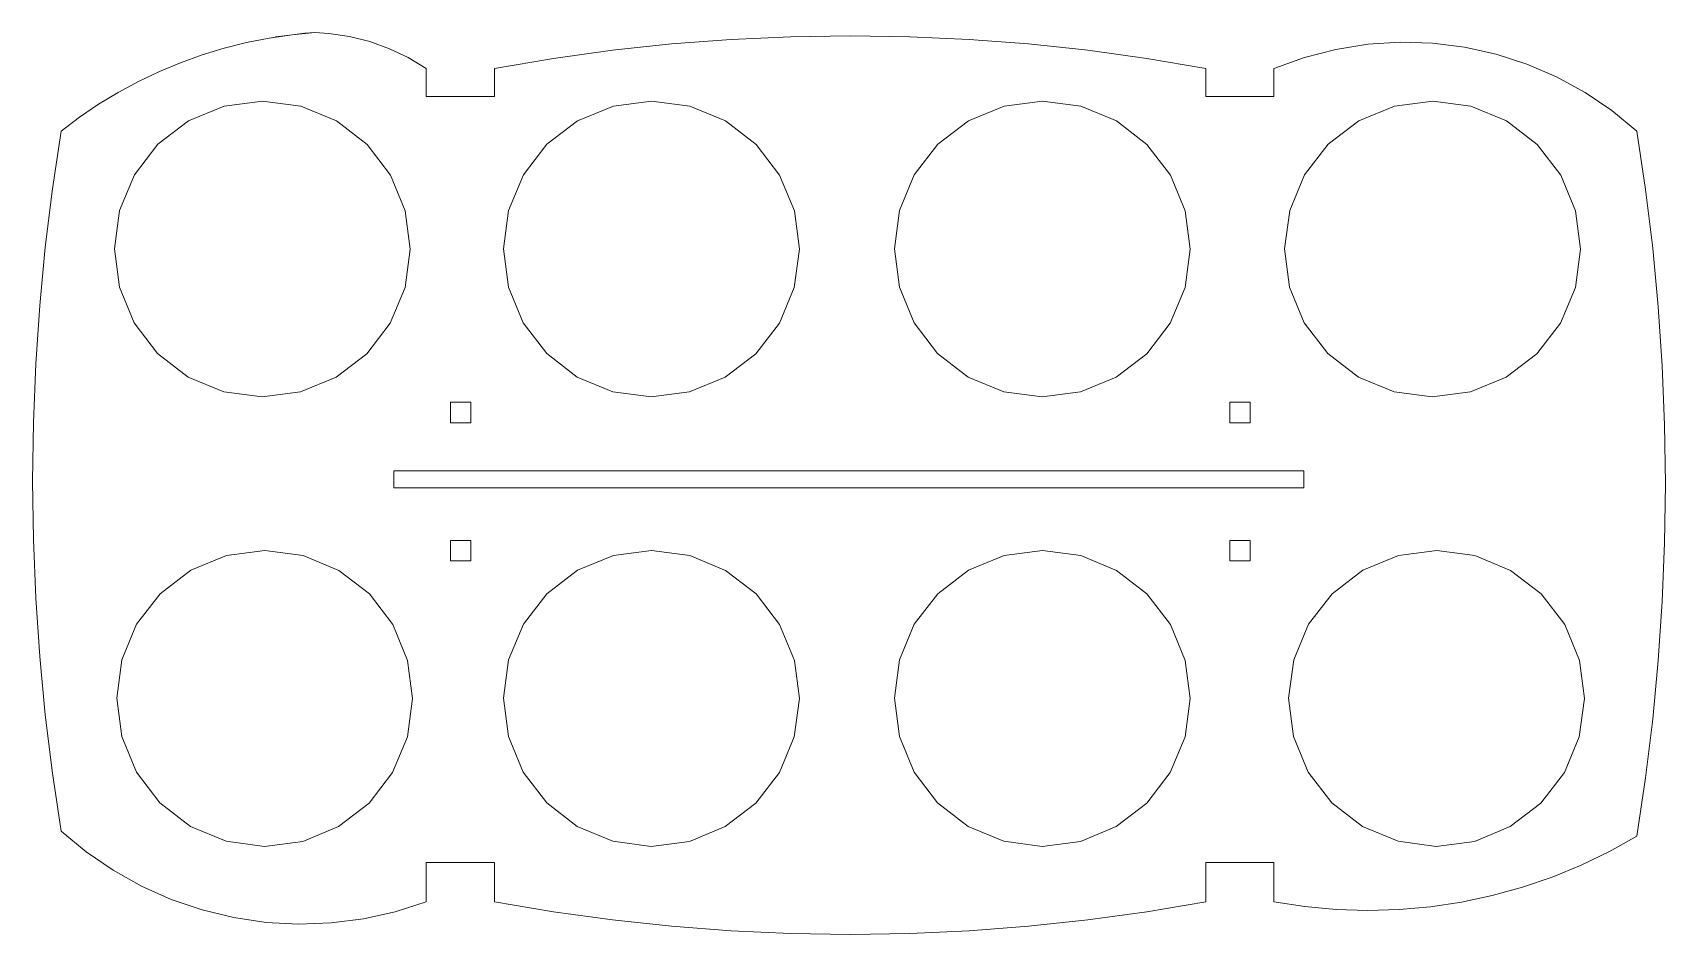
# Model space of a CAD drawing. Header units: centimetres. Extents: x -10.5 to 36.3, y -14.8 to 16.4.
# Drawn here: x -10.49 to 12.47, y 3.51 to 16.19 of the extents above; entities that cross this region are included whole.
import ezdxf

# ---------------------------------------------------------------- set-up
doc = ezdxf.new("R2010")
doc.units = ezdxf.units.CM
doc.header["$MEASUREMENT"] = 0
doc.layers.add('Layer 1', color=7, linetype='Continuous')

msp = doc.modelspace()

# ---------------------------------------------------------------- linework, layer by layer
at = {"layer": 'Layer 1', "lineweight": 15}
for points, knots in [([(-7.16365, 16.11057), (-7.16365, 16.11057), (-7.48129, 16.04774), (-7.48129, 16.04774), (-7.48129, 16.04774), (-7.48129, 16.04774), (-7.79547, 15.9692), (-7.79547, 15.9692), (-7.79547, 15.9692), (-7.79547, 15.9692), (-8.10528, 15.87508), (-8.10528, 15.87508), (-8.10528, 15.87508), (-8.10528, 15.87508), (-8.41008, 15.76566), (-8.41008, 15.76566), (-8.41008, 15.76566), (-8.41008, 15.76566), (-8.70899, 15.64122), (-8.70899, 15.64122), (-8.70899, 15.64122), (-8.70899, 15.64122), (-9.00127, 15.50202), (-9.00127, 15.50202), (-9.00127, 15.50202), (-9.00127, 15.50202), (-9.28638, 15.34839), (-9.28638, 15.34839), (-9.28638, 15.34839), (-9.28638, 15.34839), (-9.56338, 15.18083), (-9.56338, 15.18083), (-9.56338, 15.18083), (-9.56338, 15.18083), (-9.83181, 14.99959), (-9.83181, 14.99959), (-9.83181, 14.99959), (-9.83181, 14.99959), (-10.09075, 14.80518), (-10.09075, 14.80518)], [0, 0, 0, 0, 0.09090909, 0.09090909, 0.09090909, 0.09090909, 0.18181818, 0.18181818, 0.18181818, 0.18181818, 0.27272727, 0.27272727, 0.27272727, 0.27272727, 0.36363636, 0.36363636, 0.36363636, 0.36363636, 0.45454545, 0.45454545, 0.45454545, 0.45454545, 0.54545455, 0.54545455, 0.54545455, 0.54545455, 0.63636364, 0.63636364, 0.63636364, 0.63636364, 0.72727273, 0.72727273, 0.72727273, 0.72727273, 0.81818182, 0.81818182, 0.81818182, 0.81818182, 1, 1, 1, 1]), ([(-5.47405, 15.96285), (-5.47405, 15.96285), (-5.7513, 16.06207), (-5.7513, 16.06207), (-5.7513, 16.06207), (-5.7513, 16.06207), (-6.03684, 16.13414), (-6.03684, 16.13414), (-6.03684, 16.13414), (-6.03684, 16.13414), (-6.32802, 16.17809), (-6.32802, 16.17809), (-6.32802, 16.17809), (-6.32802, 16.17809), (-6.52095, 16.18831), (-6.52095, 16.18831)], [0, 0, 0, 0, 0.2, 0.2, 0.2, 0.2, 0.4, 0.4, 0.4, 0.4, 0.6, 0.6, 0.6, 0.6, 1, 1, 1, 1]), ([(9.19325, 16.04016), (9.19325, 16.04016), (9.64499, 15.98366), (9.64499, 15.98366), (9.64499, 15.98366), (9.64499, 15.98366), (10.08938, 15.88514), (10.08938, 15.88514)], [0, 0, 0, 0, 0.33333333, 0.33333333, 0.33333333, 0.33333333, 1, 1, 1, 1]), ([(1.69729, 12.61023), (1.69729, 12.61023), (1.62712, 13.14865), (1.62712, 13.14865), (1.62712, 13.14865), (1.62712, 13.14865), (1.69866, 13.68687), (1.69866, 13.68687), (1.69866, 13.68687), (1.69866, 13.68687), (1.90715, 14.18834), (1.90715, 14.18834), (1.90715, 14.18834), (1.90715, 14.18834), (2.23828, 14.61871), (2.23828, 14.61871), (2.23828, 14.61871), (2.23828, 14.61871), (2.66947, 14.94861), (2.66947, 14.94861), (2.66947, 14.94861), (2.66947, 14.94861), (3.17137, 15.15574), (3.17137, 15.15574), (3.17137, 15.15574), (3.17137, 15.15574), (3.70989, 15.22601), (3.70989, 15.22601), (3.70989, 15.22601), (3.70989, 15.22601), (4.24815, 15.15435), (4.24815, 15.15435), (4.24815, 15.15435), (4.24815, 15.15435), (4.74948, 14.94601), (4.74948, 14.94601), (4.74948, 14.94601), (4.74948, 14.94601), (5.17984, 14.61486), (5.17984, 14.61486), (5.17984, 14.61486), (5.17984, 14.61486), (5.50976, 14.18366), (5.50976, 14.18366), (5.50976, 14.18366), (5.50976, 14.18366), (5.71701, 13.68165), (5.71701, 13.68165), (5.71701, 13.68165), (5.71701, 13.68165), (5.78715, 13.14325), (5.78715, 13.14325), (5.78715, 13.14325), (5.78715, 13.14325), (5.7155, 12.60497), (5.7155, 12.60497), (5.7155, 12.60497), (5.7155, 12.60497), (5.50715, 12.10364), (5.50715, 12.10364), (5.50715, 12.10364), (5.50715, 12.10364), (5.17599, 11.67328), (5.17599, 11.67328), (5.17599, 11.67328), (5.17599, 11.67328), (4.7448, 11.34326), (4.7448, 11.34326), (4.7448, 11.34326), (4.7448, 11.34326), (4.24279, 11.13615), (4.24279, 11.13615), (4.24279, 11.13615), (4.24279, 11.13615), (3.70438, 11.06599), (3.70438, 11.06599), (3.70438, 11.06599), (3.70438, 11.06599), (3.16611, 11.13752), (3.16611, 11.13752), (3.16611, 11.13752), (3.16611, 11.13752), (2.66479, 11.34602), (2.66479, 11.34602), (2.66479, 11.34602), (2.66479, 11.34602), (2.23443, 11.67717), (2.23443, 11.67717), (2.23443, 11.67717), (2.23443, 11.67717), (1.9044, 12.10834), (1.9044, 12.10834), (1.9044, 12.10834), (1.9044, 12.10834), (1.69729, 12.61023), (1.69729, 12.61023)], [0, 0, 0, 0, 0.04, 0.04, 0.04, 0.04, 0.08, 0.08, 0.08, 0.08, 0.12, 0.12, 0.12, 0.12, 0.16, 0.16, 0.16, 0.16, 0.2, 0.2, 0.2, 0.2, 0.24, 0.24, 0.24, 0.24, 0.28, 0.28, 0.28, 0.28, 0.32, 0.32, 0.32, 0.32, 0.36, 0.36, 0.36, 0.36, 0.4, 0.4, 0.4, 0.4, 0.44, 0.44, 0.44, 0.44, 0.48, 0.48, 0.48, 0.48, 0.52, 0.52, 0.52, 0.52, 0.56, 0.56, 0.56, 0.56, 0.6, 0.6, 0.6, 0.6, 0.64, 0.64, 0.64, 0.64, 0.68, 0.68, 0.68, 0.68, 0.72, 0.72, 0.72, 0.72, 0.76, 0.76, 0.76, 0.76, 0.8, 0.8, 0.8, 0.8, 0.84, 0.84, 0.84, 0.84, 0.88, 0.88, 0.88, 0.88, 0.92, 0.92, 0.92, 0.92, 1, 1, 1, 1]), ([(12.06921, 4.88824), (12.06921, 4.88824), (12.19131, 5.70902), (12.19131, 5.70902), (12.19131, 5.70902), (12.19131, 5.70902), (12.29122, 6.53278), (12.29122, 6.53278), (12.29122, 6.53278), (12.29122, 6.53278), (12.36907, 7.35892), (12.36907, 7.35892), (12.36907, 7.35892), (12.36907, 7.35892), (12.42473, 8.187), (12.42473, 8.187), (12.42473, 8.187), (12.42473, 8.187), (12.4581, 9.01617), (12.4581, 9.01617), (12.4581, 9.01617), (12.4581, 9.01617), (12.46926, 9.84587), (12.46926, 9.84587), (12.46926, 9.84587), (12.46926, 9.84587), (12.4581, 10.6756), (12.4581, 10.6756), (12.4581, 10.6756), (12.4581, 10.6756), (12.42473, 11.50477), (12.42473, 11.50477), (12.42473, 11.50477), (12.42473, 11.50477), (12.36907, 12.33271), (12.36907, 12.33271), (12.36907, 12.33271), (12.36907, 12.33271), (12.29122, 13.15885), (12.29122, 13.15885), (12.29122, 13.15885), (12.29122, 13.15885), (12.19131, 13.9826), (12.19131, 13.9826)], [0, 0, 0, 0, 0.08333333, 0.08333333, 0.08333333, 0.08333333, 0.16666667, 0.16666667, 0.16666667, 0.16666667, 0.25, 0.25, 0.25, 0.25, 0.33333333, 0.33333333, 0.33333333, 0.33333333, 0.41666667, 0.41666667, 0.41666667, 0.41666667, 0.5, 0.5, 0.5, 0.5, 0.58333333, 0.58333333, 0.58333333, 0.58333333, 0.66666667, 0.66666667, 0.66666667, 0.66666667, 0.75, 0.75, 0.75, 0.75, 0.83333333, 0.83333333, 0.83333333, 0.83333333, 1, 1, 1, 1]), ([(7.18531, 12.61023), (7.18531, 12.61023), (7.11518, 13.14865), (7.11518, 13.14865), (7.11518, 13.14865), (7.11518, 13.14865), (7.18669, 13.68687), (7.18669, 13.68687)], [0, 0, 0, 0, 0.33333333, 0.33333333, 0.33333333, 0.33333333, 1, 1, 1, 1]), ([(0.01111, 12.10364), (0.01111, 12.10364), (-0.32004, 11.67328), (-0.32004, 11.67328), (-0.32004, 11.67328), (-0.32004, 11.67328), (-0.75124, 11.34326), (-0.75124, 11.34326)], [0, 0, 0, 0, 0.33333333, 0.33333333, 0.33333333, 0.33333333, 1, 1, 1, 1]), ([(-6.22328, 11.34326), (-6.22328, 11.34326), (-6.72518, 11.13615), (-6.72518, 11.13615), (-6.72518, 11.13615), (-6.72518, 11.13615), (-7.26355, 11.06599), (-7.26355, 11.06599)], [0, 0, 0, 0, 0.33333333, 0.33333333, 0.33333333, 0.33333333, 1, 1, 1, 1]), ([(-0.75124, 11.34326), (-0.75124, 11.34326), (-1.2531, 11.13615), (-1.2531, 11.13615), (-1.2531, 11.13615), (-1.2531, 11.13615), (-1.79165, 11.06599), (-1.79165, 11.06599)], [0, 0, 0, 0, 0.33333333, 0.33333333, 0.33333333, 0.33333333, 1, 1, 1, 1]), ([(-5.4127, 10.02736), (-5.4127, 10.02736), (7.38735, 10.02736), (7.38735, 10.02736), (7.38735, 10.02736), (7.38735, 10.02736), (7.38735, 9.78731), (7.38735, 9.78731), (7.38735, 9.78731), (7.38735, 9.78731), (-5.4127, 9.78731), (-5.4127, 9.78731), (-5.4127, 9.78731), (-5.4127, 9.78731), (-5.4127, 10.02736), (-5.4127, 10.02736)], [0, 0, 0, 0, 0.2, 0.2, 0.2, 0.2, 0.4, 0.4, 0.4, 0.4, 0.6, 0.6, 0.6, 0.6, 1, 1, 1, 1]), ([(-4.61691, 9.04732), (-4.61691, 9.04732), (-4.61691, 8.75945), (-4.61691, 8.75945), (-4.61691, 8.75945), (-4.61691, 8.75945), (-4.3289, 8.75945), (-4.3289, 8.75945)], [0, 0, 0, 0, 0.33333333, 0.33333333, 0.33333333, 0.33333333, 1, 1, 1, 1]), ([(6.63121, 9.04732), (6.63121, 9.04732), (6.34319, 9.04732), (6.34319, 9.04732), (6.34319, 9.04732), (6.34319, 9.04732), (6.34319, 8.75945), (6.34319, 8.75945), (6.34319, 8.75945), (6.34319, 8.75945), (6.63121, 8.75945), (6.63121, 8.75945)], [0, 0, 0, 0, 0.25, 0.25, 0.25, 0.25, 0.5, 0.5, 0.5, 0.5, 1, 1, 1, 1]), ([(-8.6977, 8.29862), (-8.6977, 8.29862), (-8.2665, 8.62864), (-8.2665, 8.62864), (-8.2665, 8.62864), (-8.2665, 8.62864), (-7.7646, 8.83579), (-7.7646, 8.83579)], [0, 0, 0, 0, 0.33333333, 0.33333333, 0.33333333, 0.33333333, 1, 1, 1, 1]), ([(1.69729, 6.29025), (1.69729, 6.29025), (1.62712, 6.82867), (1.62712, 6.82867), (1.62712, 6.82867), (1.62712, 6.82867), (1.69866, 7.36693), (1.69866, 7.36693), (1.69866, 7.36693), (1.69866, 7.36693), (1.90715, 7.86827), (1.90715, 7.86827), (1.90715, 7.86827), (1.90715, 7.86827), (2.23828, 8.29862), (2.23828, 8.29862), (2.23828, 8.29862), (2.23828, 8.29862), (2.66947, 8.62864), (2.66947, 8.62864), (2.66947, 8.62864), (2.66947, 8.62864), (3.17137, 8.83579), (3.17137, 8.83579), (3.17137, 8.83579), (3.17137, 8.83579), (3.70989, 8.90593), (3.70989, 8.90593), (3.70989, 8.90593), (3.70989, 8.90593), (4.24815, 8.83442), (4.24815, 8.83442), (4.24815, 8.83442), (4.24815, 8.83442), (4.74948, 8.6259), (4.74948, 8.6259), (4.74948, 8.6259), (4.74948, 8.6259), (5.17984, 8.29477), (5.17984, 8.29477), (5.17984, 8.29477), (5.17984, 8.29477), (5.50976, 7.86358), (5.50976, 7.86358), (5.50976, 7.86358), (5.50976, 7.86358), (5.71701, 7.36167), (5.71701, 7.36167), (5.71701, 7.36167), (5.71701, 7.36167), (5.78715, 6.82329), (5.78715, 6.82329), (5.78715, 6.82329), (5.78715, 6.82329), (5.7155, 6.28503), (5.7155, 6.28503), (5.7155, 6.28503), (5.7155, 6.28503), (5.50715, 5.78356), (5.50715, 5.78356), (5.50715, 5.78356), (5.50715, 5.78356), (5.17599, 5.3532), (5.17599, 5.3532), (5.17599, 5.3532), (5.17599, 5.3532), (4.7448, 5.02329), (4.7448, 5.02329), (4.7448, 5.02329), (4.7448, 5.02329), (4.24279, 4.81617), (4.24279, 4.81617), (4.24279, 4.81617), (4.24279, 4.81617), (3.70438, 4.7459), (3.70438, 4.7459), (3.70438, 4.7459), (3.70438, 4.7459), (3.16611, 4.81755), (3.16611, 4.81755), (3.16611, 4.81755), (3.16611, 4.81755), (2.66479, 5.02603), (2.66479, 5.02603), (2.66479, 5.02603), (2.66479, 5.02603), (2.23443, 5.35705), (2.23443, 5.35705), (2.23443, 5.35705), (2.23443, 5.35705), (1.9044, 5.78825), (1.9044, 5.78825), (1.9044, 5.78825), (1.9044, 5.78825), (1.69729, 6.29025), (1.69729, 6.29025)], [0, 0, 0, 0, 0.04, 0.04, 0.04, 0.04, 0.08, 0.08, 0.08, 0.08, 0.12, 0.12, 0.12, 0.12, 0.16, 0.16, 0.16, 0.16, 0.2, 0.2, 0.2, 0.2, 0.24, 0.24, 0.24, 0.24, 0.28, 0.28, 0.28, 0.28, 0.32, 0.32, 0.32, 0.32, 0.36, 0.36, 0.36, 0.36, 0.4, 0.4, 0.4, 0.4, 0.44, 0.44, 0.44, 0.44, 0.48, 0.48, 0.48, 0.48, 0.52, 0.52, 0.52, 0.52, 0.56, 0.56, 0.56, 0.56, 0.6, 0.6, 0.6, 0.6, 0.64, 0.64, 0.64, 0.64, 0.68, 0.68, 0.68, 0.68, 0.72, 0.72, 0.72, 0.72, 0.76, 0.76, 0.76, 0.76, 0.8, 0.8, 0.8, 0.8, 0.84, 0.84, 0.84, 0.84, 0.88, 0.88, 0.88, 0.88, 0.92, 0.92, 0.92, 0.92, 1, 1, 1, 1]), ([(-9.30885, 6.82867), (-9.30885, 6.82867), (-9.23735, 7.36693), (-9.23735, 7.36693), (-9.23735, 7.36693), (-9.23735, 7.36693), (-9.02882, 7.86827), (-9.02882, 7.86827), (-9.02882, 7.86827), (-9.02882, 7.86827), (-8.6977, 8.29862), (-8.6977, 8.29862)], [0, 0, 0, 0, 0.25, 0.25, 0.25, 0.25, 0.5, 0.5, 0.5, 0.5, 1, 1, 1, 1]), ([(-8.27119, 5.02603), (-8.27119, 5.02603), (-8.70155, 5.35705), (-8.70155, 5.35705), (-8.70155, 5.35705), (-8.70155, 5.35705), (-9.03161, 5.78825), (-9.03161, 5.78825)], [0, 0, 0, 0, 0.33333333, 0.33333333, 0.33333333, 0.33333333, 1, 1, 1, 1]), ([(-3.99485, 3.96647), (-3.99485, 3.96647), (-3.16858, 3.82674), (-3.16858, 3.82674), (-3.16858, 3.82674), (-3.16858, 3.82674), (-2.33846, 3.71236), (-2.33846, 3.71236), (-2.33846, 3.71236), (-2.33846, 3.71236), (-1.5053, 3.62321), (-1.5053, 3.62321), (-1.5053, 3.62321), (-1.5053, 3.62321), (-0.66978, 3.55954), (-0.66978, 3.55954), (-0.66978, 3.55954), (-0.66978, 3.55954), (0.16736, 3.52122), (0.16736, 3.52122), (0.16736, 3.52122), (0.16736, 3.52122), (1.00521, 3.50856), (1.00521, 3.50856), (1.00521, 3.50856), (1.00521, 3.50856), (1.84306, 3.52122), (1.84306, 3.52122), (1.84306, 3.52122), (1.84306, 3.52122), (2.6801, 3.55954), (2.6801, 3.55954), (2.6801, 3.55954), (2.6801, 3.55954), (3.51558, 3.62321), (3.51558, 3.62321), (3.51558, 3.62321), (3.51558, 3.62321), (4.34891, 3.71236), (4.34891, 3.71236), (4.34891, 3.71236), (4.34891, 3.71236), (5.17889, 3.82674), (5.17889, 3.82674), (5.17889, 3.82674), (5.17889, 3.82674), (6.00517, 3.96647), (6.00517, 3.96647)], [0, 0, 0, 0, 0.07692308, 0.07692308, 0.07692308, 0.07692308, 0.15384615, 0.15384615, 0.15384615, 0.15384615, 0.23076923, 0.23076923, 0.23076923, 0.23076923, 0.30769231, 0.30769231, 0.30769231, 0.30769231, 0.38461538, 0.38461538, 0.38461538, 0.38461538, 0.46153846, 0.46153846, 0.46153846, 0.46153846, 0.53846154, 0.53846154, 0.53846154, 0.53846154, 0.61538462, 0.61538462, 0.61538462, 0.61538462, 0.69230769, 0.69230769, 0.69230769, 0.69230769, 0.76923077, 0.76923077, 0.76923077, 0.76923077, 0.84615385, 0.84615385, 0.84615385, 0.84615385, 1, 1, 1, 1])]:
    msp.add_open_spline(points, degree=3, knots=knots, dxfattribs=at)
for points in [[(-6.84325, 16.15746), (-6.84325, 16.15746), (-7.16365, 16.11057), (-7.16365, 16.11057)], [(-7.06924, 16.12848), (-7.06924, 16.12848), (-7.11637, 16.11747), (-7.11637, 16.11747)], [(-6.84325, 16.15746), (-6.84325, 16.15746), (-7.06924, 16.12848), (-7.06924, 16.12848)], [(-6.52095, 16.18831), (-6.52095, 16.18831), (-6.84325, 16.15746), (-6.84325, 16.15746)], [(-6.66217, 16.18319), (-6.66217, 16.18319), (-6.84325, 16.15746), (-6.84325, 16.15746)], [(-6.52095, 16.18831), (-6.52095, 16.18831), (-6.66217, 16.18319), (-6.66217, 16.18319)], [(-1.5053, 16.02956), (-1.5053, 16.02956), (-0.66978, 16.09334), (-0.66978, 16.09334)], [(-0.66978, 16.09334), (-0.66978, 16.09334), (0.16736, 16.13152), (0.16736, 16.13152)], [(0.16736, 16.13152), (0.16736, 16.13152), (1.00521, 16.14432), (1.00521, 16.14432)], [(1.00521, 16.14432), (1.00521, 16.14432), (1.84306, 16.13152), (1.84306, 16.13152)], [(1.84306, 16.13152), (1.84306, 16.13152), (2.6801, 16.09334), (2.6801, 16.09334)], [(2.6801, 16.09334), (2.6801, 16.09334), (3.51558, 16.02956), (3.51558, 16.02956)], [(-5.20781, 15.83716), (-5.20781, 15.83716), (-5.47405, 15.96285), (-5.47405, 15.96285)], [(-3.16858, 15.82601), (-3.16858, 15.82601), (-2.33846, 15.94052), (-2.33846, 15.94052)], [(-2.33846, 15.94052), (-2.33846, 15.94052), (-1.5053, 16.02956), (-1.5053, 16.02956)], [(3.51558, 16.02956), (3.51558, 16.02956), (4.34891, 15.94052), (4.34891, 15.94052)], [(4.34891, 15.94052), (4.34891, 15.94052), (5.17889, 15.82601), (5.17889, 15.82601)], [(7.39352, 15.84047), (7.39352, 15.84047), (7.83449, 15.95376), (7.83449, 15.95376)], [(7.83449, 15.95376), (7.83449, 15.95376), (8.284, 16.02502), (8.284, 16.02502)], [(8.284, 16.02502), (8.284, 16.02502), (8.73834, 16.05395), (8.73834, 16.05395)], [(8.73834, 16.05395), (8.73834, 16.05395), (9.19325, 16.04016), (9.19325, 16.04016)], [(10.08938, 15.88514), (10.08938, 15.88514), (10.52262, 15.74526), (10.52262, 15.74526)], [(-4.9548, 15.68642), (-4.9548, 15.68642), (-5.20781, 15.83716), (-5.20781, 15.83716)], [(-4.9548, 15.68642), (-4.9548, 15.68642), (-4.9548, 15.29134), (-4.9548, 15.29134)], [(-3.99485, 15.68642), (-3.99485, 15.68642), (-3.16858, 15.82601), (-3.16858, 15.82601)], [(-3.99485, 15.68642), (-3.99485, 15.68642), (-3.99485, 15.29134), (-3.99485, 15.29134)], [(5.17889, 15.82601), (5.17889, 15.82601), (6.00517, 15.68642), (6.00517, 15.68642)], [(6.00517, 15.68642), (6.00517, 15.68642), (6.00517, 15.29134), (6.00517, 15.29134)], [(6.96525, 15.68642), (6.96525, 15.68642), (7.39352, 15.84047), (7.39352, 15.84047)], [(6.96525, 15.29134), (6.96525, 15.29134), (6.96525, 15.68642), (6.96525, 15.68642)], [(10.52262, 15.74526), (10.52262, 15.74526), (10.94089, 15.56542), (10.94089, 15.56542)], [(10.94089, 15.56542), (10.94089, 15.56542), (11.34023, 15.34716), (11.34023, 15.34716)], [(-8.29846, 14.94861), (-8.29846, 14.94861), (-7.7966, 15.15574), (-7.7966, 15.15574)], [(-7.7966, 15.15574), (-7.7966, 15.15574), (-7.25819, 15.22601), (-7.25819, 15.22601)], [(-7.25819, 15.22601), (-7.25819, 15.22601), (-6.71992, 15.15435), (-6.71992, 15.15435)], [(-6.71992, 15.15435), (-6.71992, 15.15435), (-6.21845, 14.94601), (-6.21845, 14.94601)], [(-3.99485, 15.29134), (-3.99485, 15.29134), (-4.9548, 15.29134), (-4.9548, 15.29134)], [(-2.82656, 14.94861), (-2.82656, 14.94861), (-2.32452, 15.15574), (-2.32452, 15.15574)], [(-2.32452, 15.15574), (-2.32452, 15.15574), (-1.78615, 15.22601), (-1.78615, 15.22601)], [(-1.78615, 15.22601), (-1.78615, 15.22601), (-1.24788, 15.15435), (-1.24788, 15.15435)], [(-1.24788, 15.15435), (-1.24788, 15.15435), (-0.74655, 14.94601), (-0.74655, 14.94601)], [(6.00517, 15.29134), (6.00517, 15.29134), (6.96525, 15.29134), (6.96525, 15.29134)], [(8.1575, 14.94861), (8.1575, 14.94861), (8.6594, 15.15574), (8.6594, 15.15574)], [(8.6594, 15.15574), (8.6594, 15.15574), (9.19781, 15.22601), (9.19781, 15.22601)], [(9.19781, 15.22601), (9.19781, 15.22601), (9.73607, 15.15435), (9.73607, 15.15435)], [(9.73607, 15.15435), (9.73607, 15.15435), (10.23751, 14.94601), (10.23751, 14.94601)], [(11.34023, 15.34716), (11.34023, 15.34716), (11.71756, 15.09248), (11.71756, 15.09248)], [(-8.7298, 14.61871), (-8.7298, 14.61871), (-8.29846, 14.94861), (-8.29846, 14.94861)], [(-6.21845, 14.94601), (-6.21845, 14.94601), (-5.78824, 14.61486), (-5.78824, 14.61486)], [(-3.25776, 14.61871), (-3.25776, 14.61871), (-2.82656, 14.94861), (-2.82656, 14.94861)], [(-0.74655, 14.94601), (-0.74655, 14.94601), (-0.31619, 14.61486), (-0.31619, 14.61486)], [(7.72633, 14.61871), (7.72633, 14.61871), (8.1575, 14.94861), (8.1575, 14.94861)], [(10.23751, 14.94601), (10.23751, 14.94601), (10.6679, 14.61486), (10.6679, 14.61486)], [(11.71756, 15.09248), (11.71756, 15.09248), (12.06921, 14.80338), (12.06921, 14.80338)], [(-10.21285, 13.99034), (-10.21285, 13.99034), (-10.09075, 14.80518), (-10.09075, 14.80518)], [(12.19131, 13.9826), (12.19131, 13.9826), (12.06921, 14.80338), (12.06921, 14.80338)], [(-9.06081, 14.18834), (-9.06081, 14.18834), (-8.7298, 14.61871), (-8.7298, 14.61871)], [(-5.78824, 14.61486), (-5.78824, 14.61486), (-5.45821, 14.18366), (-5.45821, 14.18366)], [(-3.58888, 14.18834), (-3.58888, 14.18834), (-3.25776, 14.61871), (-3.25776, 14.61871)], [(-0.31619, 14.61486), (-0.31619, 14.61486), (0.01387, 14.18366), (0.01387, 14.18366)], [(7.39518, 14.18834), (7.39518, 14.18834), (7.72633, 14.61871), (7.72633, 14.61871)], [(10.6679, 14.61486), (10.6679, 14.61486), (10.99778, 14.18366), (10.99778, 14.18366)], [(-9.26931, 13.68687), (-9.26931, 13.68687), (-9.06081, 14.18834), (-9.06081, 14.18834)], [(-5.45821, 14.18366), (-5.45821, 14.18366), (-5.25106, 13.68165), (-5.25106, 13.68165)], [(-3.79723, 13.68687), (-3.79723, 13.68687), (-3.58888, 14.18834), (-3.58888, 14.18834)], [(0.01387, 14.18366), (0.01387, 14.18366), (0.22098, 13.68165), (0.22098, 13.68165)], [(7.18669, 13.68687), (7.18669, 13.68687), (7.39518, 14.18834), (7.39518, 14.18834)], [(10.99778, 14.18366), (10.99778, 14.18366), (11.20489, 13.68165), (11.20489, 13.68165)], [(-10.31275, 13.1726), (-10.31275, 13.1726), (-10.21285, 13.99034), (-10.21285, 13.99034)], [(-9.34081, 13.14865), (-9.34081, 13.14865), (-9.26931, 13.68687), (-9.26931, 13.68687)], [(-5.25106, 13.68165), (-5.25106, 13.68165), (-5.18093, 13.14325), (-5.18093, 13.14325)], [(-3.86891, 13.14865), (-3.86891, 13.14865), (-3.79723, 13.68687), (-3.79723, 13.68687)], [(0.22098, 13.68165), (0.22098, 13.68165), (0.29112, 13.14325), (0.29112, 13.14325)], [(11.20489, 13.68165), (11.20489, 13.68165), (11.27522, 13.14325), (11.27522, 13.14325)], [(-10.39061, 12.35224), (-10.39061, 12.35224), (-10.31275, 13.1726), (-10.31275, 13.1726)], [(-9.27068, 12.61023), (-9.27068, 12.61023), (-9.34081, 13.14865), (-9.34081, 13.14865)], [(-5.18093, 13.14325), (-5.18093, 13.14325), (-5.25244, 12.60497), (-5.25244, 12.60497)], [(-3.79874, 12.61023), (-3.79874, 12.61023), (-3.86891, 13.14865), (-3.86891, 13.14865)], [(0.29112, 13.14325), (0.29112, 13.14325), (0.21961, 12.60497), (0.21961, 12.60497)], [(11.27522, 13.14325), (11.27522, 13.14325), (11.20352, 12.60497), (11.20352, 12.60497)], [(-9.06357, 12.10834), (-9.06357, 12.10834), (-9.27068, 12.61023), (-9.27068, 12.61023)], [(-5.25244, 12.60497), (-5.25244, 12.60497), (-5.46096, 12.10364), (-5.46096, 12.10364)], [(-3.59149, 12.10834), (-3.59149, 12.10834), (-3.79874, 12.61023), (-3.79874, 12.61023)], [(0.21961, 12.60497), (0.21961, 12.60497), (0.01111, 12.10364), (0.01111, 12.10364)], [(7.39243, 12.10834), (7.39243, 12.10834), (7.18531, 12.61023), (7.18531, 12.61023)], [(11.20352, 12.60497), (11.20352, 12.60497), (10.99518, 12.10364), (10.99518, 12.10364)], [(-10.44628, 11.53023), (-10.44628, 11.53023), (-10.39061, 12.35224), (-10.39061, 12.35224)], [(-8.73351, 11.67717), (-8.73351, 11.67717), (-9.06357, 12.10834), (-9.06357, 12.10834)], [(-5.46096, 12.10364), (-5.46096, 12.10364), (-5.79194, 11.67328), (-5.79194, 11.67328)], [(-3.2616, 11.67717), (-3.2616, 11.67717), (-3.59149, 12.10834), (-3.59149, 12.10834)], [(7.72245, 11.67717), (7.72245, 11.67717), (7.39243, 12.10834), (7.39243, 12.10834)], [(10.99518, 12.10364), (10.99518, 12.10364), (10.66403, 11.67328), (10.66403, 11.67328)], [(-10.47962, 10.70703), (-10.47962, 10.70703), (-10.44628, 11.53023), (-10.44628, 11.53023)], [(-8.30329, 11.34602), (-8.30329, 11.34602), (-8.73351, 11.67717), (-8.73351, 11.67717)], [(-5.79194, 11.67328), (-5.79194, 11.67328), (-6.22328, 11.34326), (-6.22328, 11.34326)], [(-2.83125, 11.34602), (-2.83125, 11.34602), (-3.2616, 11.67717), (-3.2616, 11.67717)], [(8.15284, 11.34602), (8.15284, 11.34602), (7.72245, 11.67717), (7.72245, 11.67717)], [(10.66403, 11.67328), (10.66403, 11.67328), (10.23272, 11.34326), (10.23272, 11.34326)], [(-7.80182, 11.13752), (-7.80182, 11.13752), (-8.30329, 11.34602), (-8.30329, 11.34602)], [(-2.32992, 11.13752), (-2.32992, 11.13752), (-2.83125, 11.34602), (-2.83125, 11.34602)], [(8.65418, 11.13752), (8.65418, 11.13752), (8.15284, 11.34602), (8.15284, 11.34602)], [(10.23272, 11.34326), (10.23272, 11.34326), (9.73082, 11.13615), (9.73082, 11.13615)], [(-7.26355, 11.06599), (-7.26355, 11.06599), (-7.80182, 11.13752), (-7.80182, 11.13752)], [(-1.79165, 11.06599), (-1.79165, 11.06599), (-2.32992, 11.13752), (-2.32992, 11.13752)], [(9.19241, 11.06599), (9.19241, 11.06599), (8.65418, 11.13752), (8.65418, 11.13752)], [(9.73082, 11.13615), (9.73082, 11.13615), (9.19241, 11.06599), (9.19241, 11.06599)], [(-4.61691, 10.99102), (-4.61691, 10.99102), (-4.3289, 10.99102), (-4.3289, 10.99102)], [(-4.61691, 10.99102), (-4.61691, 10.99102), (-4.61691, 10.703), (-4.61691, 10.703)], [(-4.3289, 10.703), (-4.3289, 10.703), (-4.3289, 10.99102), (-4.3289, 10.99102)], [(6.34319, 10.99102), (6.34319, 10.99102), (6.34319, 10.703), (6.34319, 10.703)], [(6.34319, 10.99102), (6.34319, 10.99102), (6.63121, 10.99102), (6.63121, 10.99102)], [(6.63121, 10.703), (6.63121, 10.703), (6.63121, 10.99102), (6.63121, 10.99102)], [(-10.4908, 9.88322), (-10.4908, 9.88322), (-10.47962, 10.70703), (-10.47962, 10.70703)], [(-4.3289, 10.703), (-4.3289, 10.703), (-4.61691, 10.703), (-4.61691, 10.703)], [(6.63121, 10.703), (6.63121, 10.703), (6.34319, 10.703), (6.34319, 10.703)], [(-10.47962, 9.05931), (-10.47962, 9.05931), (-10.4908, 9.88322), (-10.4908, 9.88322)], [(-10.44628, 8.23607), (-10.44628, 8.23607), (-10.47962, 9.05931), (-10.47962, 9.05931)], [(-4.3289, 9.04732), (-4.3289, 9.04732), (-4.61691, 9.04732), (-4.61691, 9.04732)], [(-4.3289, 8.75945), (-4.3289, 8.75945), (-4.3289, 9.04732), (-4.3289, 9.04732)], [(6.63121, 8.75945), (6.63121, 8.75945), (6.63121, 9.04732), (6.63121, 9.04732)], [(-7.7646, 8.83579), (-7.7646, 8.83579), (-7.22623, 8.90593), (-7.22623, 8.90593)], [(-7.22623, 8.90593), (-7.22623, 8.90593), (-6.68796, 8.83442), (-6.68796, 8.83442)], [(-6.68796, 8.83442), (-6.68796, 8.83442), (-6.18649, 8.6259), (-6.18649, 8.6259)], [(-2.82656, 8.62864), (-2.82656, 8.62864), (-2.32452, 8.83579), (-2.32452, 8.83579)], [(-2.32452, 8.83579), (-2.32452, 8.83579), (-1.78615, 8.90593), (-1.78615, 8.90593)], [(-1.78615, 8.90593), (-1.78615, 8.90593), (-1.24788, 8.83442), (-1.24788, 8.83442)], [(-1.24788, 8.83442), (-1.24788, 8.83442), (-0.74655, 8.6259), (-0.74655, 8.6259)], [(8.21345, 8.62864), (8.21345, 8.62864), (8.71535, 8.83579), (8.71535, 8.83579)], [(8.71535, 8.83579), (8.71535, 8.83579), (9.25389, 8.90593), (9.25389, 8.90593)], [(9.25389, 8.90593), (9.25389, 8.90593), (9.79213, 8.83442), (9.79213, 8.83442)], [(9.79213, 8.83442), (9.79213, 8.83442), (10.29346, 8.6259), (10.29346, 8.6259)], [(-6.18649, 8.6259), (-6.18649, 8.6259), (-5.75613, 8.29477), (-5.75613, 8.29477)], [(-3.25776, 8.29862), (-3.25776, 8.29862), (-2.82656, 8.62864), (-2.82656, 8.62864)], [(-0.74655, 8.6259), (-0.74655, 8.6259), (-0.31619, 8.29477), (-0.31619, 8.29477)], [(7.78228, 8.29862), (7.78228, 8.29862), (8.21345, 8.62864), (8.21345, 8.62864)], [(10.29346, 8.6259), (10.29346, 8.6259), (10.72386, 8.29477), (10.72386, 8.29477)], [(-5.75613, 8.29477), (-5.75613, 8.29477), (-5.42621, 7.86358), (-5.42621, 7.86358)], [(-3.58888, 7.86827), (-3.58888, 7.86827), (-3.25776, 8.29862), (-3.25776, 8.29862)], [(-0.31619, 8.29477), (-0.31619, 8.29477), (0.01387, 7.86358), (0.01387, 7.86358)], [(7.45113, 7.86827), (7.45113, 7.86827), (7.78228, 8.29862), (7.78228, 8.29862)], [(10.72386, 8.29477), (10.72386, 8.29477), (11.05388, 7.86358), (11.05388, 7.86358)], [(-10.39061, 7.41406), (-10.39061, 7.41406), (-10.44628, 8.23607), (-10.44628, 8.23607)], [(-5.42621, 7.86358), (-5.42621, 7.86358), (-5.2191, 7.36167), (-5.2191, 7.36167)], [(-3.79723, 7.36693), (-3.79723, 7.36693), (-3.58888, 7.86827), (-3.58888, 7.86827)], [(0.01387, 7.86358), (0.01387, 7.86358), (0.22098, 7.36167), (0.22098, 7.36167)], [(7.24278, 7.36693), (7.24278, 7.36693), (7.45113, 7.86827), (7.45113, 7.86827)], [(11.05388, 7.86358), (11.05388, 7.86358), (11.26099, 7.36167), (11.26099, 7.36167)], [(-10.31275, 6.59386), (-10.31275, 6.59386), (-10.39061, 7.41406), (-10.39061, 7.41406)], [(-5.2191, 7.36167), (-5.2191, 7.36167), (-5.14882, 6.82329), (-5.14882, 6.82329)], [(-3.86891, 6.82867), (-3.86891, 6.82867), (-3.79723, 7.36693), (-3.79723, 7.36693)], [(0.22098, 7.36167), (0.22098, 7.36167), (0.29112, 6.82329), (0.29112, 6.82329)], [(7.17113, 6.82867), (7.17113, 6.82867), (7.24278, 7.36693), (7.24278, 7.36693)], [(11.26099, 7.36167), (11.26099, 7.36167), (11.33112, 6.82329), (11.33112, 6.82329)], [(-9.23872, 6.29025), (-9.23872, 6.29025), (-9.30885, 6.82867), (-9.30885, 6.82867)], [(-5.14882, 6.82329), (-5.14882, 6.82329), (-5.22047, 6.28503), (-5.22047, 6.28503)], [(-3.79874, 6.29025), (-3.79874, 6.29025), (-3.86891, 6.82867), (-3.86891, 6.82867)], [(0.29112, 6.82329), (0.29112, 6.82329), (0.21961, 6.28503), (0.21961, 6.28503)], [(7.24126, 6.29025), (7.24126, 6.29025), (7.17113, 6.82867), (7.17113, 6.82867)], [(11.33112, 6.82329), (11.33112, 6.82329), (11.25948, 6.28503), (11.25948, 6.28503)], [(-10.21285, 5.77597), (-10.21285, 5.77597), (-10.31275, 6.59386), (-10.31275, 6.59386)], [(-9.03161, 5.78825), (-9.03161, 5.78825), (-9.23872, 6.29025), (-9.23872, 6.29025)], [(-5.22047, 6.28503), (-5.22047, 6.28503), (-5.42883, 5.78356), (-5.42883, 5.78356)], [(-3.59149, 5.78825), (-3.59149, 5.78825), (-3.79874, 6.29025), (-3.79874, 6.29025)], [(0.21961, 6.28503), (0.21961, 6.28503), (0.01111, 5.78356), (0.01111, 5.78356)], [(7.44838, 5.78825), (7.44838, 5.78825), (7.24126, 6.29025), (7.24126, 6.29025)], [(11.25948, 6.28503), (11.25948, 6.28503), (11.05112, 5.78356), (11.05112, 5.78356)], [(-10.09075, 4.96116), (-10.09075, 4.96116), (-10.21285, 5.77597), (-10.21285, 5.77597)], [(-5.42883, 5.78356), (-5.42883, 5.78356), (-5.75998, 5.3532), (-5.75998, 5.3532)], [(-3.2616, 5.35705), (-3.2616, 5.35705), (-3.59149, 5.78825), (-3.59149, 5.78825)], [(0.01111, 5.78356), (0.01111, 5.78356), (-0.32004, 5.3532), (-0.32004, 5.3532)], [(7.7784, 5.35705), (7.7784, 5.35705), (7.44838, 5.78825), (7.44838, 5.78825)], [(11.05112, 5.78356), (11.05112, 5.78356), (10.71997, 5.3532), (10.71997, 5.3532)], [(-5.75998, 5.3532), (-5.75998, 5.3532), (-6.19118, 5.02329), (-6.19118, 5.02329)], [(-2.83125, 5.02603), (-2.83125, 5.02603), (-3.2616, 5.35705), (-3.2616, 5.35705)], [(-0.32004, 5.3532), (-0.32004, 5.3532), (-0.75124, 5.02329), (-0.75124, 5.02329)], [(8.20879, 5.02603), (8.20879, 5.02603), (7.7784, 5.35705), (7.7784, 5.35705)], [(10.71997, 5.3532), (10.71997, 5.3532), (10.28881, 5.02329), (10.28881, 5.02329)], [(-9.73797, 4.6686), (-9.73797, 4.6686), (-10.09075, 4.96116), (-10.09075, 4.96116)], [(-7.76986, 4.81755), (-7.76986, 4.81755), (-8.27119, 5.02603), (-8.27119, 5.02603)], [(-6.19118, 5.02329), (-6.19118, 5.02329), (-6.69318, 4.81617), (-6.69318, 4.81617)], [(-2.32992, 4.81755), (-2.32992, 4.81755), (-2.83125, 5.02603), (-2.83125, 5.02603)], [(-0.75124, 5.02329), (-0.75124, 5.02329), (-1.2531, 4.81617), (-1.2531, 4.81617)], [(8.71013, 4.81755), (8.71013, 4.81755), (8.20879, 5.02603), (8.20879, 5.02603)], [(10.28881, 5.02329), (10.28881, 5.02329), (9.78691, 4.81617), (9.78691, 4.81617)], [(11.68366, 4.67301), (11.68366, 4.67301), (12.06921, 4.88824), (12.06921, 4.88824)], [(-9.36011, 4.40938), (-9.36011, 4.40938), (-9.73797, 4.6686), (-9.73797, 4.6686)], [(-7.23159, 4.7459), (-7.23159, 4.7459), (-7.76986, 4.81755), (-7.76986, 4.81755)], [(-6.69318, 4.81617), (-6.69318, 4.81617), (-7.23159, 4.7459), (-7.23159, 4.7459)], [(-1.79165, 4.7459), (-1.79165, 4.7459), (-2.32992, 4.81755), (-2.32992, 4.81755)], [(-1.2531, 4.81617), (-1.2531, 4.81617), (-1.79165, 4.7459), (-1.79165, 4.7459)], [(9.24836, 4.7459), (9.24836, 4.7459), (8.71013, 4.81755), (8.71013, 4.81755)], [(9.78691, 4.81617), (9.78691, 4.81617), (9.24836, 4.7459), (9.24836, 4.7459)], [(11.28566, 4.48131), (11.28566, 4.48131), (11.68366, 4.67301), (11.68366, 4.67301)], [(-8.9602, 4.18558), (-8.9602, 4.18558), (-9.36011, 4.40938), (-9.36011, 4.40938)], [(-4.9548, 3.96647), (-4.9548, 3.96647), (-4.9548, 4.52114), (-4.9548, 4.52114)], [(-3.99485, 4.52114), (-3.99485, 4.52114), (-4.9548, 4.52114), (-4.9548, 4.52114)], [(-3.99485, 3.96647), (-3.99485, 3.96647), (-3.99485, 4.52114), (-3.99485, 4.52114)], [(6.00517, 3.96647), (6.00517, 3.96647), (6.00517, 4.52114), (6.00517, 4.52114)], [(6.00517, 4.52114), (6.00517, 4.52114), (6.96525, 4.52114), (6.96525, 4.52114)], [(6.96525, 3.96647), (6.96525, 3.96647), (6.96525, 4.52114), (6.96525, 4.52114)], [(10.87707, 4.31388), (10.87707, 4.31388), (11.28566, 4.48131), (11.28566, 4.48131)], [(-8.54156, 3.99914), (-8.54156, 3.99914), (-8.9602, 4.18558), (-8.9602, 4.18558)], [(10.03329, 4.05399), (10.03329, 4.05399), (10.45899, 4.17126), (10.45899, 4.17126)], [(10.45899, 4.17126), (10.45899, 4.17126), (10.87707, 4.31388), (10.87707, 4.31388)], [(-8.10775, 3.85153), (-8.10775, 3.85153), (-8.54156, 3.99914), (-8.54156, 3.99914)], [(-4.9548, 3.96647), (-4.9548, 3.96647), (-5.39136, 3.82674), (-5.39136, 3.82674)], [(6.96525, 3.96647), (6.96525, 3.96647), (7.40181, 3.89965), (7.40181, 3.89965)], [(9.16443, 3.89704), (9.16443, 3.89704), (9.60113, 3.96248), (9.60113, 3.96248)], [(9.60113, 3.96248), (9.60113, 3.96248), (10.03329, 4.05399), (10.03329, 4.05399)], [(-7.66223, 3.74394), (-7.66223, 3.74394), (-8.10775, 3.85153), (-8.10775, 3.85153)], [(-7.20873, 3.67736), (-7.20873, 3.67736), (-7.66223, 3.74394), (-7.66223, 3.74394)], [(-6.75121, 3.65243), (-6.75121, 3.65243), (-7.20873, 3.67736), (-7.20873, 3.67736)], [(-5.83868, 3.72739), (-5.83868, 3.72739), (-6.29327, 3.66911), (-6.29327, 3.66911)], [(-5.39136, 3.82674), (-5.39136, 3.82674), (-5.83868, 3.72739), (-5.83868, 3.72739)], [(7.40181, 3.89965), (7.40181, 3.89965), (7.84152, 3.85926), (7.84152, 3.85926)], [(7.84152, 3.85926), (7.84152, 3.85926), (8.28305, 3.84536), (8.28305, 3.84536)], [(8.28305, 3.84536), (8.28305, 3.84536), (8.72444, 3.85802), (8.72444, 3.85802)], [(8.72444, 3.85802), (8.72444, 3.85802), (9.16443, 3.89704), (9.16443, 3.89704)], [(-6.29327, 3.66911), (-6.29327, 3.66911), (-6.75121, 3.65243), (-6.75121, 3.65243)]]:
    msp.add_open_spline(points, degree=3, dxfattribs=at)

doc.saveas('drawing.dxf')
